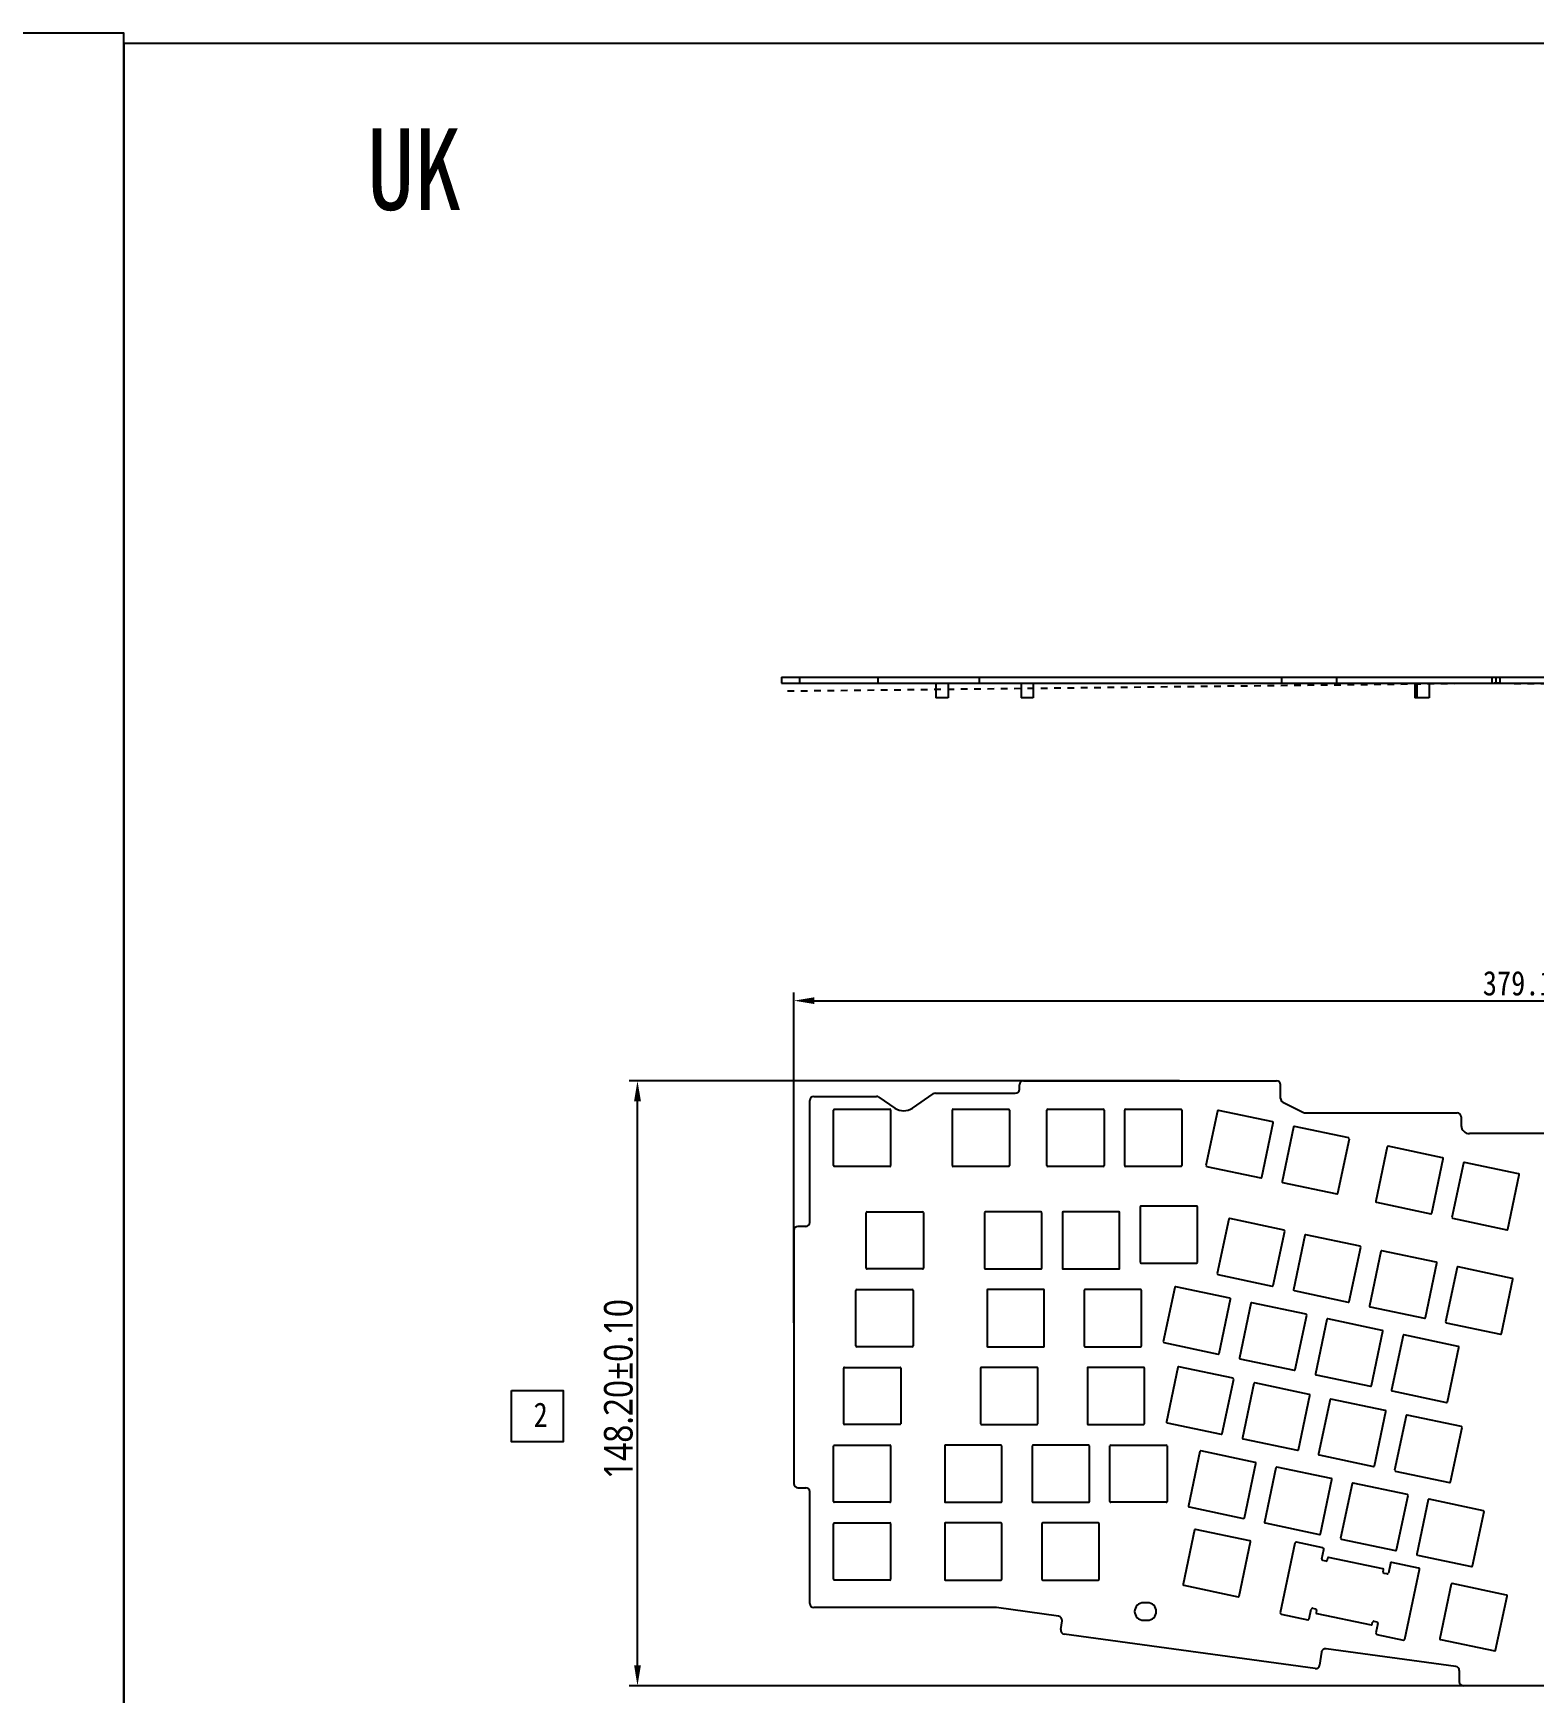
# Model space of a CAD drawing. Header units: millimetres. Extents: x 2357 to 4581, y 2083 to 2871.
# Drawn here: x 3446.9 to 3814.4, y 2464.7 to 2871.3 of the extents above; entities that cross this region are included whole.
import ezdxf

# ---------------------------------------------------------------- set-up
doc = ezdxf.new("R2010")
doc.units = ezdxf.units.MM
doc.header["$LTSCALE"] = 16.335
doc.header["$PDMODE"] = 3
doc.header["$PDSIZE"] = 8
doc.linetypes.add('HIDDEN', pattern=[0.2, 0.1, -0.1])
doc.layers.get('0').update_dxf_attribs({"linetype": 'CONTINUOUS'})
doc.layers.get('Defpoints').update_dxf_attribs({"linetype": 'CONTINUOUS'})
for name, color, linetype in [('图框', 7, 'CONTINUOUS'), ('文字说明', 2, 'CONTINUOUS'), ('标注尺寸', 2, 'CONTINUOUS')]:
    doc.layers.add(name, color=color, linetype=linetype)
doc.styles.get("Standard").update_dxf_attribs({"font": '', "width": 0.85, "height": 6})
doc.styles.get('STANDARD').set_extended_font_data('SimSun')
doc.dimstyles.get("Standard").update_dxf_attribs({"dimtxt": 2.5, "dimasz": 5, "dimexe": 2, "dimexo": 2, "dimgap": 1, "dimtad": 1, "dimzin": 1, "dimdsep": 46, "dimtxsty": 'STANDARD', "dimcen": 0.09, "dimadec": 0, "dimazin": 2, "dimtp": 0.01, "dimtm": 0.01, "dimtfac": 1, "dimtofl": 0, "dimtmove": 0, "dimatfit": 3, "dimfxl": 1, "dimtolj": 1, "dimarcsym": 0})

# ---------------------------------------------------------------- blocks, each defined once
blk = doc.blocks.new('*D11')
at = {"layer": 'Defpoints', "color": 0}
for p in [(4012.28, 2634.25), (3633.18, 2553.31), (4012.28, 2555.95)]:
    blk.add_point(p, dxfattribs=at)
at = {"layer": '标注尺寸', "color": 0, "lineweight": -2}
for p, q in [((3633.18, 2555.31), (3633.18, 2636.25)), ((4012.28, 2557.95), (4012.28, 2636.25)), ((3638.18, 2634.25), (4007.28, 2634.25))]:
    blk.add_line(p, q, dxfattribs=at)
at = {"layer": '标注尺寸', "color": 0}
for points in [[(3638.18, 2635.08), (3638.18, 2633.42), (3633.18, 2634.25)], [(4007.28, 2635.08), (4007.28, 2633.42), (4012.28, 2634.25)]]:
    blk.add_solid(points, dxfattribs=at)
at = {"layer": '标注尺寸', "color": 0, "insert": (3822.73, 2638.49), "char_height": 6, "attachment_point": 5}
blk.add_mtext('\\A1;379.11%%P0.10', dxfattribs=at)
blk = doc.blocks.new('*D41')
at = {"layer": 'Defpoints', "color": 0}
for p in [(3594.87, 2614.62), (3729.65, 2614.62), (3813.65, 2466.42)]:
    blk.add_point(p, dxfattribs=at)
at = {"layer": '标注尺寸', "color": 0, "lineweight": -2}
for p, q in [((3727.65, 2614.62), (3592.87, 2614.62)), ((3594.87, 2471.42), (3594.87, 2609.62)), ((3811.65, 2466.42), (3592.87, 2466.42))]:
    blk.add_line(p, q, dxfattribs=at)
at = {"layer": '标注尺寸', "color": 0}
for points in [[(3594.04, 2609.62), (3595.71, 2609.62), (3594.87, 2614.62)], [(3594.04, 2471.42), (3595.71, 2471.42), (3594.87, 2466.42)]]:
    blk.add_solid(points, dxfattribs=at)
at = {"layer": '标注尺寸', "color": 0, "insert": (3590.24, 2539.12), "char_height": 6, "attachment_point": 5, "rotation": 90}
blk.add_mtext('\\A1;{\\fMicrosoft YaHei|b0|i0|c134|p34;\\H1.167x;148.20%%P0.10}', dxfattribs=at)

msp = doc.modelspace()

# ---------------------------------------------------------------- linework, layer by layer
at = {"color": 5, "linetype": 'Continuous'}
for p, q in [((3630.127, 2713.523), (3630.127, 2712.023)), ((3630.127, 2713.523), (3931.067, 2713.523)), ((3630.127, 2712.023), (3982.607, 2712.023)), ((3634.672, 2712.023), (3634.672, 2713.523)), ((3653.849, 2712.023), (3653.849, 2713.523)), ((3667.927, 2712.023), (3667.927, 2708.423)), ((3670.927, 2712.023), (3670.927, 2708.423)), ((3678.554, 2713.523), (3678.554, 2712.023)), ((3688.827, 2712.023), (3688.827, 2708.423)), ((3691.827, 2712.023), (3691.827, 2708.423)), ((3752.638, 2713.523), (3752.638, 2712.023)), ((3766.179, 2712.023), (3766.179, 2713.523)), ((3785.267, 2712.023), (3785.267, 2708.423)), ((3785.767, 2712.023), (3785.767, 2708.423)), ((3788.767, 2712.023), (3788.767, 2708.423)), ((3804.179, 2712.023), (3804.179, 2713.523)), ((3805.179, 2712.023), (3805.179, 2713.523)), ((3805.179, 2712.023), (3805.179, 2713.523)), ((3806.179, 2712.023), (3806.179, 2713.523)), ((3670.927, 2708.423), (3667.927, 2708.423)), ((3691.827, 2708.423), (3688.827, 2708.423)), ((3788.767, 2708.423), (3785.267, 2708.423)), ((3689.402, 2614.622), (3751.402, 2614.622)), ((3638.077, 2610.795), (3653.421, 2610.795)), ((3653.986, 2610.62), (3657.892, 2607.945)), ((3662.243, 2607.945), (3667.275, 2611.392)), ((3667.84, 2611.567), (3687.403, 2611.567)), ((3688.403, 2612.567), (3688.403, 2613.647)), ((3688.403, 2612.567), (3688.403, 2612.847)), ((3752.402, 2610.291), (3752.402, 2613.622)), ((3752.402, 2610.291), (3752.402, 2612.822)), ((3637.077, 2579.937), (3637.077, 2609.795)), ((3642.877, 2593.867), (3642.877, 2607.467)), ((3643.077, 2607.667), (3656.677, 2607.667)), ((3656.877, 2607.467), (3656.877, 2593.867)), ((3672.005, 2593.867), (3672.005, 2607.467)), ((3672.205, 2607.667), (3685.805, 2607.667)), ((3686.005, 2607.467), (3686.005, 2593.867)), ((3695.152, 2593.867), (3695.152, 2607.467)), ((3695.352, 2607.667), (3708.952, 2607.667)), ((3709.152, 2607.467), (3709.152, 2593.867)), ((3714.202, 2593.867), (3714.202, 2607.467)), ((3714.402, 2607.667), (3728.002, 2607.667)), ((3728.202, 2607.467), (3728.202, 2593.867)), ((3736.913, 2607.207), (3734.101, 2593.901)), ((3750.456, 2604.55), (3737.15, 2607.361)), ((3752.955, 2609.396), (3758.002, 2606.873)), ((3758.449, 2606.767), (3795.653, 2606.767)), ((3747.799, 2591.007), (3750.61, 2604.313)), ((3755.551, 2603.269), (3752.74, 2589.963)), ((3769.095, 2600.612), (3755.788, 2603.424)), ((3796.653, 2605.767), (3796.653, 2603.672)), ((3766.437, 2587.069), (3769.249, 2600.375)), ((3778.519, 2598.417), (3775.708, 2585.11)), ((3792.062, 2595.76), (3778.756, 2598.571)), ((3851.587, 2601.672), (3798.653, 2601.672)), ((3789.405, 2582.216), (3792.217, 2595.523)), ((3797.158, 2594.479), (3794.346, 2581.172)), ((3810.701, 2591.822), (3797.395, 2594.633)), ((3656.677, 2593.667), (3643.077, 2593.667)), ((3685.805, 2593.667), (3672.205, 2593.667)), ((3708.952, 2593.667), (3695.352, 2593.667)), ((3728.002, 2593.667), (3714.402, 2593.667)), ((3734.256, 2593.664), (3747.562, 2590.853)), ((3808.044, 2578.278), (3810.855, 2591.585)), ((3752.894, 2589.726), (3766.2, 2586.915)), ((3650.887, 2568.722), (3650.887, 2582.322)), ((3651.087, 2582.522), (3664.687, 2582.522)), ((3664.887, 2582.322), (3664.887, 2568.722)), ((3679.902, 2582.322), (3679.902, 2568.722)), ((3693.702, 2582.522), (3680.102, 2582.522)), ((3693.902, 2568.722), (3693.902, 2582.322)), ((3698.952, 2582.322), (3698.952, 2568.722)), ((3712.752, 2582.522), (3699.152, 2582.522)), ((3712.952, 2568.722), (3712.952, 2582.322)), ((3718.002, 2583.732), (3718.002, 2570.132)), ((3731.802, 2583.932), (3718.202, 2583.932)), ((3732.002, 2570.132), (3732.002, 2583.732)), ((3775.862, 2584.873), (3789.168, 2582.062)), ((3633.177, 2577.937), (3633.177, 2515.937)), ((3636.077, 2578.937), (3634.177, 2578.937)), ((3739.691, 2580.696), (3736.88, 2567.39)), ((3753.228, 2578.041), (3739.928, 2580.85)), ((3750.578, 2564.496), (3753.389, 2577.802)), ((3794.501, 2580.935), (3807.807, 2578.124)), ((3758.33, 2576.758), (3755.519, 2563.452)), ((3771.866, 2574.103), (3758.567, 2576.913)), ((3769.216, 2560.558), (3772.028, 2573.864)), ((3718.202, 2569.932), (3731.802, 2569.932)), ((3776.969, 2572.82), (3774.157, 2559.514)), ((3790.505, 2570.165), (3777.206, 2572.975)), ((3787.855, 2556.62), (3790.666, 2569.926)), ((3664.687, 2568.522), (3651.087, 2568.522)), ((3680.102, 2568.522), (3693.702, 2568.522)), ((3699.152, 2568.522), (3712.752, 2568.522)), ((3737.042, 2567.151), (3750.341, 2564.342)), ((3795.607, 2568.882), (3792.796, 2555.576)), ((3809.143, 2566.227), (3795.844, 2569.037)), ((3806.493, 2552.682), (3809.305, 2565.988)), ((3648.382, 2549.672), (3648.382, 2563.272)), ((3648.582, 2563.472), (3662.182, 2563.472)), ((3662.382, 2563.272), (3662.382, 2549.672)), ((3680.502, 2563.272), (3680.502, 2549.672)), ((3694.302, 2563.472), (3680.702, 2563.472)), ((3694.502, 2549.672), (3694.502, 2563.272)), ((3704.302, 2563.272), (3704.302, 2549.672)), ((3718.102, 2563.472), (3704.502, 2563.472)), ((3718.302, 2549.672), (3718.302, 2563.272)), ((3726.459, 2564.021), (3723.647, 2550.715)), ((3739.995, 2561.366), (3726.696, 2564.176)), ((3755.68, 2563.213), (3768.979, 2560.404)), ((3737.345, 2547.821), (3740.156, 2561.127)), ((3745.097, 2560.083), (3742.286, 2546.777)), ((3758.633, 2557.428), (3745.334, 2560.238)), ((3774.319, 2559.275), (3787.618, 2556.466)), ((3755.983, 2543.883), (3758.795, 2557.189)), ((3763.736, 2556.146), (3760.924, 2542.839)), ((3777.272, 2553.49), (3763.973, 2556.3)), ((3774.622, 2539.945), (3777.433, 2553.251)), ((3792.957, 2555.338), (3806.256, 2552.528)), ((3662.182, 2549.472), (3648.582, 2549.472)), ((3680.702, 2549.472), (3694.302, 2549.472)), ((3704.502, 2549.472), (3718.102, 2549.472)), ((3723.809, 2550.477), (3737.108, 2547.667)), ((3782.374, 2552.208), (3779.563, 2538.901)), ((3795.91, 2549.552), (3782.611, 2552.362)), ((3793.261, 2536.007), (3796.072, 2549.314)), ((3742.447, 2546.539), (3755.746, 2543.729)), ((3645.382, 2530.622), (3645.382, 2544.222)), ((3645.582, 2544.422), (3659.182, 2544.422)), ((3659.382, 2544.222), (3659.382, 2530.622)), ((3678.902, 2544.222), (3678.902, 2530.622)), ((3692.702, 2544.422), (3679.102, 2544.422)), ((3692.902, 2530.622), (3692.902, 2544.222)), ((3705.072, 2544.222), (3705.072, 2530.622)), ((3718.872, 2544.422), (3705.272, 2544.422)), ((3719.072, 2530.622), (3719.072, 2544.222)), ((3727.217, 2544.391), (3724.406, 2531.084)), ((3740.753, 2541.735), (3727.454, 2544.545)), ((3738.103, 2528.19), (3740.915, 2541.497)), ((3761.086, 2542.601), (3774.385, 2539.791)), ((3745.856, 2540.453), (3743.044, 2527.146)), ((3759.392, 2537.797), (3746.093, 2540.607)), ((3756.742, 2524.252), (3759.553, 2537.559)), ((3779.724, 2538.663), (3793.024, 2535.853)), ((3764.494, 2536.515), (3761.683, 2523.208)), ((3778.03, 2533.859), (3764.731, 2536.669)), ((3775.38, 2520.314), (3778.192, 2533.621)), ((3659.182, 2530.422), (3645.582, 2530.422)), ((3679.102, 2530.422), (3692.702, 2530.422)), ((3705.272, 2530.422), (3718.872, 2530.422)), ((3724.567, 2530.846), (3737.866, 2528.036)), ((3783.133, 2532.577), (3780.321, 2519.271)), ((3796.669, 2529.921), (3783.37, 2532.731)), ((3794.019, 2516.376), (3796.83, 2529.683)), ((3642.877, 2511.572), (3642.877, 2525.172)), ((3643.077, 2525.372), (3656.677, 2525.372)), ((3656.877, 2525.172), (3656.877, 2511.572)), ((3670.122, 2525.172), (3670.122, 2511.572)), ((3683.922, 2525.372), (3670.322, 2525.372)), ((3684.122, 2511.572), (3684.122, 2525.172)), ((3691.552, 2525.172), (3691.552, 2511.572)), ((3705.352, 2525.372), (3691.752, 2525.372)), ((3705.552, 2511.572), (3705.552, 2525.172)), ((3710.602, 2511.572), (3710.602, 2525.172)), ((3710.802, 2525.372), (3724.402, 2525.372)), ((3724.602, 2525.172), (3724.602, 2511.572)), ((3743.206, 2526.908), (3756.505, 2524.098)), ((3732.623, 2523.778), (3729.811, 2510.472)), ((3746.159, 2521.122), (3732.86, 2523.932)), ((3743.509, 2507.578), (3746.32, 2520.884)), ((3761.844, 2522.97), (3775.143, 2520.16)), ((3751.261, 2519.84), (3748.45, 2506.534)), ((3764.798, 2517.184), (3751.498, 2519.994)), ((3762.148, 2503.64), (3764.959, 2516.946)), ((3780.483, 2519.032), (3793.782, 2516.222)), ((3634.177, 2514.937), (3636.077, 2514.937)), ((3637.077, 2486.57), (3637.077, 2513.937)), ((3769.9, 2515.902), (3767.089, 2502.596)), ((3783.436, 2513.247), (3770.137, 2516.056)), ((3780.786, 2499.702), (3783.598, 2513.008)), ((3656.677, 2511.372), (3643.077, 2511.372)), ((3670.322, 2511.372), (3683.922, 2511.372)), ((3691.752, 2511.372), (3705.352, 2511.372)), ((3724.402, 2511.372), (3710.802, 2511.372)), ((3729.973, 2510.233), (3743.272, 2507.423)), ((3788.538, 2511.964), (3785.727, 2498.658)), ((3802.075, 2509.309), (3788.775, 2512.118)), ((3799.425, 2495.764), (3802.236, 2509.07)), ((3642.877, 2492.522), (3642.877, 2506.122)), ((3643.077, 2506.322), (3656.677, 2506.322)), ((3656.877, 2506.122), (3656.877, 2492.522)), ((3670.122, 2506.122), (3670.122, 2492.522)), ((3683.922, 2506.322), (3670.322, 2506.322)), ((3684.122, 2492.522), (3684.122, 2506.122)), ((3693.922, 2506.122), (3693.922, 2492.522)), ((3707.722, 2506.322), (3694.122, 2506.322)), ((3707.922, 2492.522), (3707.922, 2506.122)), ((3731.325, 2504.582), (3728.513, 2491.275)), ((3744.861, 2501.926), (3731.562, 2504.736)), ((3748.611, 2506.295), (3761.911, 2503.485)), ((3742.211, 2488.381), (3745.022, 2501.688)), ((3755.892, 2501.333), (3752.295, 2484.309)), ((3762.754, 2500.19), (3756.248, 2501.565)), ((3767.25, 2502.357), (3780.549, 2499.547)), ((3762.489, 2497.486), (3762.985, 2499.834)), ((3763.455, 2496.976), (3762.721, 2497.131)), ((3763.913, 2497.696), (3763.81, 2497.207)), ((3777.45, 2495.041), (3764.151, 2497.851)), ((3779.297, 2496.388), (3778.801, 2494.04)), ((3786.187, 2495.239), (3779.653, 2496.619)), ((3785.889, 2498.419), (3799.188, 2495.609)), ((3656.677, 2492.322), (3643.077, 2492.322)), ((3670.322, 2492.322), (3683.922, 2492.322)), ((3694.122, 2492.322), (3707.722, 2492.322)), ((3777.508, 2494.313), (3777.611, 2494.802)), ((3778.446, 2493.808), (3777.739, 2493.958)), ((3782.821, 2477.859), (3786.418, 2494.883)), ((3728.675, 2491.037), (3741.974, 2488.227)), ((3794.18, 2491.302), (3791.369, 2477.995)), ((3807.724, 2488.644), (3794.417, 2491.456)), ((3805.067, 2475.101), (3807.878, 2488.407)), ((3682.683, 2485.57), (3638.077, 2485.57)), ((3697.996, 2483.476), (3682.819, 2485.56)), ((3719.797, 2486.77), (3718.797, 2486.77)), ((3759.389, 2482.81), (3759.885, 2485.158)), ((3760.24, 2485.39), (3760.974, 2485.235)), ((3761.206, 2484.879), (3761.102, 2484.39)), ((3761.264, 2484.152), (3774.563, 2481.342)), ((3698.552, 2480.175), (3698.851, 2482.35)), ((3718.797, 2482.47), (3719.797, 2482.47)), ((3752.527, 2483.953), (3759.033, 2482.579)), ((3774.8, 2481.496), (3774.903, 2481.985)), ((3775.259, 2482.217), (3775.992, 2482.062)), ((3776.224, 2481.706), (3775.728, 2479.358)), ((3760.83, 2470.614), (3699.407, 2479.048)), ((3775.959, 2479.002), (3782.466, 2477.628)), ((3791.523, 2477.758), (3804.83, 2474.947)), ((3762.392, 2474.639), (3761.957, 2471.469)), ((3795.29, 2471.132), (3763.519, 2475.494)), ((3796.154, 2470.141), (3796.154, 2467.422)), ((3834.154, 2466.422), (3797.154, 2466.422))]:
    msp.add_line(p, q, dxfattribs=at)
for centre, radius, start, end in [((3689.402, 2613.622), 1, 90, 178.56745), ((3751.402, 2613.622), 1, 0, 90), ((3638.077, 2609.795), 1, 90, 180), ((3653.421, 2609.795), 1, 55.59119, 90), ((3667.84, 2610.567), 1, 90, 124.40881), ((3687.403, 2612.567), 1, 270, 0), ((3753.402, 2610.291), 1, 180, 243.43495), ((3643.077, 2607.467), 0.2, 90, 180), ((3656.677, 2607.467), 0.2, 0, 90), ((3660.067, 2611.122), 3.85, 235.59119, 304.40881), ((3672.205, 2607.467), 0.2, 90, 180), ((3685.805, 2607.467), 0.2, 0, 90), ((3695.352, 2607.467), 0.2, 90, 180), ((3708.952, 2607.467), 0.2, 0, 90), ((3714.402, 2607.467), 0.2, 90, 180), ((3728.002, 2607.467), 0.2, 0, 90), ((3737.108, 2607.166), 0.2, 78.07, 168.07), ((3758.449, 2607.767), 1, 243.43495, 270), ((3795.653, 2605.767), 1, 0, 90), ((3750.415, 2604.354), 0.2, 348.07, 78.07), ((3755.747, 2603.228), 0.2, 78.07, 168.07), ((3798.653, 2603.672), 2, 180, 270), ((3769.053, 2600.417), 0.2, 348.07, 78.07), ((3778.715, 2598.375), 0.2, 78.07, 168.07), ((3734.297, 2593.86), 0.2, 168.07, 258.07), ((3792.021, 2595.564), 0.2, 348.07, 78.07), ((3797.353, 2594.437), 0.2, 78.07, 168.07), ((3643.077, 2593.867), 0.2, 180, 270), ((3656.677, 2593.867), 0.2, 270, 0), ((3672.205, 2593.867), 0.2, 180, 270), ((3685.805, 2593.867), 0.2, 270, 0), ((3695.352, 2593.867), 0.2, 180, 270), ((3708.952, 2593.867), 0.2, 270, 0), ((3714.402, 2593.867), 0.2, 180, 270), ((3728.002, 2593.867), 0.2, 270, 0), ((3747.603, 2591.048), 0.2, 258.07, 348.07), ((3752.936, 2589.922), 0.2, 168.07, 258.07), ((3810.66, 2591.626), 0.2, 348.07, 78.07), ((3766.242, 2587.11), 0.2, 258.07, 348.07), ((3651.087, 2582.322), 0.2, 90, 180), ((3664.687, 2582.322), 0.2, 0, 90), ((3680.102, 2582.322), 0.2, 90, 180), ((3693.702, 2582.322), 0.2, 0, 90), ((3699.152, 2582.322), 0.2, 90, 180), ((3712.752, 2582.322), 0.2, 0, 90), ((3718.202, 2583.732), 0.2, 90, 180), ((3731.802, 2583.732), 0.2, 0, 90), ((3775.904, 2585.069), 0.2, 168.07, 258.07), ((3789.21, 2582.258), 0.2, 258.07, 348.07), ((3634.177, 2577.937), 1, 90, 180), ((3636.077, 2579.937), 1, 270, 360), ((3739.887, 2580.655), 0.2, 78.07, 168.07), ((3753.193, 2577.843), 0.2, 348.07, 78.07), ((3794.542, 2581.131), 0.2, 168.07, 258.07), ((3807.848, 2578.32), 0.2, 258.07, 348.07), ((3758.526, 2576.717), 0.2, 78.07, 168.07), ((3771.832, 2573.905), 0.2, 348.07, 78.07), ((3718.202, 2570.132), 0.2, 180, 270), ((3731.802, 2570.132), 0.2, 270, 0), ((3777.164, 2572.779), 0.2, 78.07, 168.07), ((3790.47, 2569.968), 0.2, 348.07, 78.07), ((3651.087, 2568.722), 0.2, 180, 270), ((3664.687, 2568.722), 0.2, 270, 0), ((3680.102, 2568.722), 0.2, 180, 270), ((3693.702, 2568.722), 0.2, 270, 0), ((3699.152, 2568.722), 0.2, 180, 270), ((3712.752, 2568.722), 0.2, 270, 0), ((3737.076, 2567.349), 0.2, 168.07, 258.07), ((3795.803, 2568.841), 0.2, 78.07, 168.07), ((3809.109, 2566.03), 0.2, 348.07, 78.07), ((3648.582, 2563.272), 0.2, 90, 180), ((3662.182, 2563.272), 0.2, 0, 90), ((3680.702, 2563.272), 0.2, 90, 180), ((3694.302, 2563.272), 0.2, 0, 90), ((3704.502, 2563.272), 0.2, 90, 180), ((3718.102, 2563.272), 0.2, 0, 90), ((3726.654, 2563.98), 0.2, 78.07, 168.07), ((3739.961, 2561.169), 0.2, 348.07, 78.07), ((3750.382, 2564.537), 0.2, 258.07, 348.07), ((3755.714, 2563.411), 0.2, 168.07, 258.07), ((3745.293, 2560.042), 0.2, 78.07, 168.07), ((3758.599, 2557.231), 0.2, 348.07, 78.07), ((3769.021, 2560.599), 0.2, 258.07, 348.07), ((3774.353, 2559.473), 0.2, 168.07, 258.07), ((3763.931, 2556.104), 0.2, 78.07, 168.07), ((3777.238, 2553.293), 0.2, 348.07, 78.07), ((3787.659, 2556.661), 0.2, 258.07, 348.07), ((3792.991, 2555.535), 0.2, 168.07, 258.07), ((3648.582, 2549.672), 0.2, 180, 270), ((3662.182, 2549.672), 0.2, 270, 0), ((3680.702, 2549.672), 0.2, 180, 270), ((3694.302, 2549.672), 0.2, 270, 0), ((3704.502, 2549.672), 0.2, 180, 270), ((3718.102, 2549.672), 0.2, 270, 0), ((3723.843, 2550.674), 0.2, 168.07, 258.07), ((3782.57, 2552.166), 0.2, 78.07, 168.07), ((3795.876, 2549.355), 0.2, 348.07, 78.07), ((3806.298, 2552.723), 0.2, 258.07, 348.07), ((3737.149, 2547.862), 0.2, 258.07, 348.07), ((3742.482, 2546.736), 0.2, 168.07, 258.07), ((3645.582, 2544.222), 0.2, 90, 180), ((3659.182, 2544.222), 0.2, 0, 90), ((3679.102, 2544.222), 0.2, 90, 180), ((3692.702, 2544.222), 0.2, 0, 90), ((3705.272, 2544.222), 0.2, 90, 180), ((3718.872, 2544.222), 0.2, 0, 90), ((3727.413, 2544.349), 0.2, 78.07, 168.07), ((3740.719, 2541.538), 0.2, 348.07, 78.07), ((3755.788, 2543.925), 0.2, 258.07, 348.07), ((3761.12, 2542.798), 0.2, 168.07, 258.07), ((3746.051, 2540.411), 0.2, 78.07, 168.07), ((3759.358, 2537.6), 0.2, 348.07, 78.07), ((3774.426, 2539.987), 0.2, 258.07, 348.07), ((3779.759, 2538.86), 0.2, 168.07, 258.07), ((3764.69, 2536.473), 0.2, 78.07, 168.07), ((3777.996, 2533.662), 0.2, 348.07, 78.07), ((3793.065, 2536.049), 0.2, 258.07, 348.07), ((3645.582, 2530.622), 0.2, 180, 270), ((3659.182, 2530.622), 0.2, 270, 0), ((3679.102, 2530.622), 0.2, 180, 270), ((3692.702, 2530.622), 0.2, 270, 0), ((3705.272, 2530.622), 0.2, 180, 270), ((3718.872, 2530.622), 0.2, 270, 0), ((3724.601, 2531.043), 0.2, 168.07, 258.07), ((3783.328, 2532.535), 0.2, 78.07, 168.07), ((3796.635, 2529.724), 0.2, 348.07, 78.07), ((3643.077, 2525.172), 0.2, 90, 180), ((3656.677, 2525.172), 0.2, 0, 90), ((3670.322, 2525.172), 0.2, 90, 180), ((3683.922, 2525.172), 0.2, 0, 90), ((3691.752, 2525.172), 0.2, 90, 180), ((3705.352, 2525.172), 0.2, 0, 90), ((3710.802, 2525.172), 0.2, 90, 180), ((3724.402, 2525.172), 0.2, 0, 90), ((3737.908, 2528.232), 0.2, 258.07, 348.07), ((3743.24, 2527.105), 0.2, 168.07, 258.07), ((3732.819, 2523.737), 0.2, 78.07, 168.07), ((3746.125, 2520.925), 0.2, 348.07, 78.07), ((3756.546, 2524.294), 0.2, 258.07, 348.07), ((3761.878, 2523.167), 0.2, 168.07, 258.07), ((3751.457, 2519.799), 0.2, 78.07, 168.07), ((3764.763, 2516.987), 0.2, 348.07, 78.07), ((3775.185, 2520.356), 0.2, 258.07, 348.07), ((3780.517, 2519.229), 0.2, 168.07, 258.07), ((3634.177, 2515.937), 1, 180, 270), ((3636.077, 2513.937), 1, 0, 90), ((3770.096, 2515.861), 0.2, 78.07, 168.07), ((3783.402, 2513.049), 0.2, 348.07, 78.07), ((3793.823, 2516.418), 0.2, 258.07, 348.07), ((3643.077, 2511.572), 0.2, 180, 270), ((3656.677, 2511.572), 0.2, 270, 0), ((3670.322, 2511.572), 0.2, 180, 270), ((3683.922, 2511.572), 0.2, 270, 0), ((3691.752, 2511.572), 0.2, 180, 270), ((3705.352, 2511.572), 0.2, 270, 0), ((3710.802, 2511.572), 0.2, 180, 270), ((3724.402, 2511.572), 0.2, 270, 0), ((3730.007, 2510.43), 0.2, 168.07, 258.07), ((3788.734, 2511.923), 0.2, 78.07, 168.07), ((3802.04, 2509.111), 0.2, 348.07, 78.07), ((3643.077, 2506.122), 0.2, 90, 180), ((3656.677, 2506.122), 0.2, 0, 90), ((3670.322, 2506.122), 0.2, 90, 180), ((3683.922, 2506.122), 0.2, 0, 90), ((3694.122, 2506.122), 0.2, 90, 180), ((3707.722, 2506.122), 0.2, 0, 90), ((3731.52, 2504.54), 0.2, 78.07, 168.07), ((3743.313, 2507.619), 0.2, 258.07, 348.07), ((3748.646, 2506.492), 0.2, 168.07, 258.07), ((3744.827, 2501.729), 0.2, 348.07, 78.07), ((3756.186, 2501.271), 0.3, 78.07, 168.07), ((3761.952, 2503.681), 0.2, 258.07, 348.07), ((3767.284, 2502.554), 0.2, 168.07, 258.07), ((3762.783, 2497.424), 0.3, 168.07, 258.07), ((3762.692, 2499.896), 0.3, 348.07, 78.07), ((3763.517, 2497.269), 0.3, 258.07, 348.07), ((3764.109, 2497.655), 0.2, 78.07, 168.07), ((3779.591, 2496.326), 0.3, 78.07, 168.07), ((3780.59, 2499.743), 0.2, 258.07, 348.07), ((3785.923, 2498.617), 0.2, 168.07, 258.07), ((3643.077, 2492.522), 0.2, 180, 270), ((3656.677, 2492.522), 0.2, 270, 0), ((3670.322, 2492.522), 0.2, 180, 270), ((3683.922, 2492.522), 0.2, 270, 0), ((3694.122, 2492.522), 0.2, 180, 270), ((3707.722, 2492.522), 0.2, 270, 0), ((3777.415, 2494.844), 0.2, 348.07, 78.07), ((3777.801, 2494.251), 0.3, 168.07, 258.07), ((3778.508, 2494.102), 0.3, 258.07, 348.07), ((3786.125, 2494.945), 0.3, 348.07, 78.07), ((3799.229, 2495.805), 0.2, 258.07, 348.07), ((3728.709, 2491.234), 0.2, 168.07, 258.07), ((3742.015, 2488.423), 0.2, 258.07, 348.07), ((3794.376, 2491.26), 0.2, 78.06998, 168.07), ((3807.682, 2488.449), 0.2, 348.07, 78.06998), ((3638.077, 2486.57), 1, 180, 270), ((3682.683, 2484.57), 1, 82.18207, 90), ((3718.797, 2484.62), 2.15, 90, 270), ((3719.797, 2484.62), 2.15, 270, 90), ((3752.589, 2484.247), 0.3, 168.07, 258.07), ((3760.178, 2485.096), 0.3, 78.07, 168.07), ((3760.912, 2484.941), 0.3, 348.07, 78.07), ((3761.298, 2484.349), 0.2, 168.07, 258.07), ((3697.86, 2482.486), 1, 352.18207, 82.18207), ((3699.543, 2480.039), 1, 172.18207, 262.18207), ((3759.095, 2482.872), 0.3, 258.07, 348.07), ((3774.604, 2481.537), 0.2, 258.07, 348.07), ((3775.197, 2481.923), 0.3, 78.07, 168.07), ((3775.93, 2481.768), 0.3, 348.07, 78.07), ((3776.021, 2479.296), 0.3, 168.07, 258.07), ((3782.528, 2477.921), 0.3, 258.07, 348.07), ((3791.565, 2477.954), 0.2, 168.07, 258.06998), ((3763.383, 2474.503), 1, 82.18207, 172.18207), ((3804.871, 2475.143), 0.2, 258.06998, 348.07), ((3760.966, 2471.605), 1, 262.18207, 352.18207), ((3795.154, 2470.141), 1, 0, 82.18207), ((3797.154, 2467.422), 1, 180, 270)]:
    msp.add_arc(centre, radius, start, end, dxfattribs=at)
at = {"layer": '图框'}
for points in [[(2357.132, 2085.019), (3469.1, 2085.019), (3469.1, 2871.259), (2357.132, 2871.259)], [(3469.1, 2082.518), (4581.068, 2082.518), (4581.068, 2868.758), (3469.1, 2868.758)]]:
    msp.add_lwpolyline(points, close=True, dxfattribs=at)
at = {"layer": '文字说明', "color": 5}
msp.add_lwpolyline([(3564.053, 2538.789), (3576.653, 2538.789), (3576.653, 2526.189), (3564.053, 2526.189)], close=True, dxfattribs=at)
at = {"layer": '标注尺寸', "color": 5, "linetype": 'HIDDEN'}
for q in [(3630.127, 2710.023), (3982.607, 2710.023)]:
    msp.add_line((3806.367, 2712.023), q, dxfattribs=at)

# ---------------------------------------------------------------- texts
at = {"layer": '标注尺寸', "insert": (3528.625, 2847.969), "char_height": 20, "width": 49.64885, "attachment_point": 1}
msp.add_mtext('{\\C5;UK}', dxfattribs=at)
at = {"layer": '标注尺寸', "color": 5, "insert": (3569.423, 2535.823), "char_height": 6, "width": 5.72356, "attachment_point": 1}
msp.add_mtext('2', dxfattribs=at)

# ---------------------------------------------------------------- dimensions: what is measured, and where the dimension line sits
at = {"layer": '标注尺寸', "color": 5}
dim = msp.add_linear_dim(base=(4012.28225, 2634.250408), p1=(3633.177251, 2553.308798), p2=(4012.28225, 2555.951886), text='<>%%P0.10', dimstyle='STANDARD', dxfattribs=at)
dim.commit()
dim.dimension.update_dxf_attribs({"geometry": '*D11', "text_midpoint": (3822.72975, 2638.485045)})
dim = msp.add_linear_dim(base=(3594.875, 2614.622), p1=(3813.654, 2466.422), p2=(3729.651, 2614.622), angle=90, text='{\\fMicrosoft YaHei|b0|i0|c134|p34;\\H1.167x;<>%%P0.10}', dimstyle='STANDARD', dxfattribs=at)
dim.commit()
dim.dimension.update_dxf_attribs({"geometry": '*D41', "text_midpoint": (3594.875, 2539.124), "dimtype": 160})

doc.saveas('drawing.dxf')
